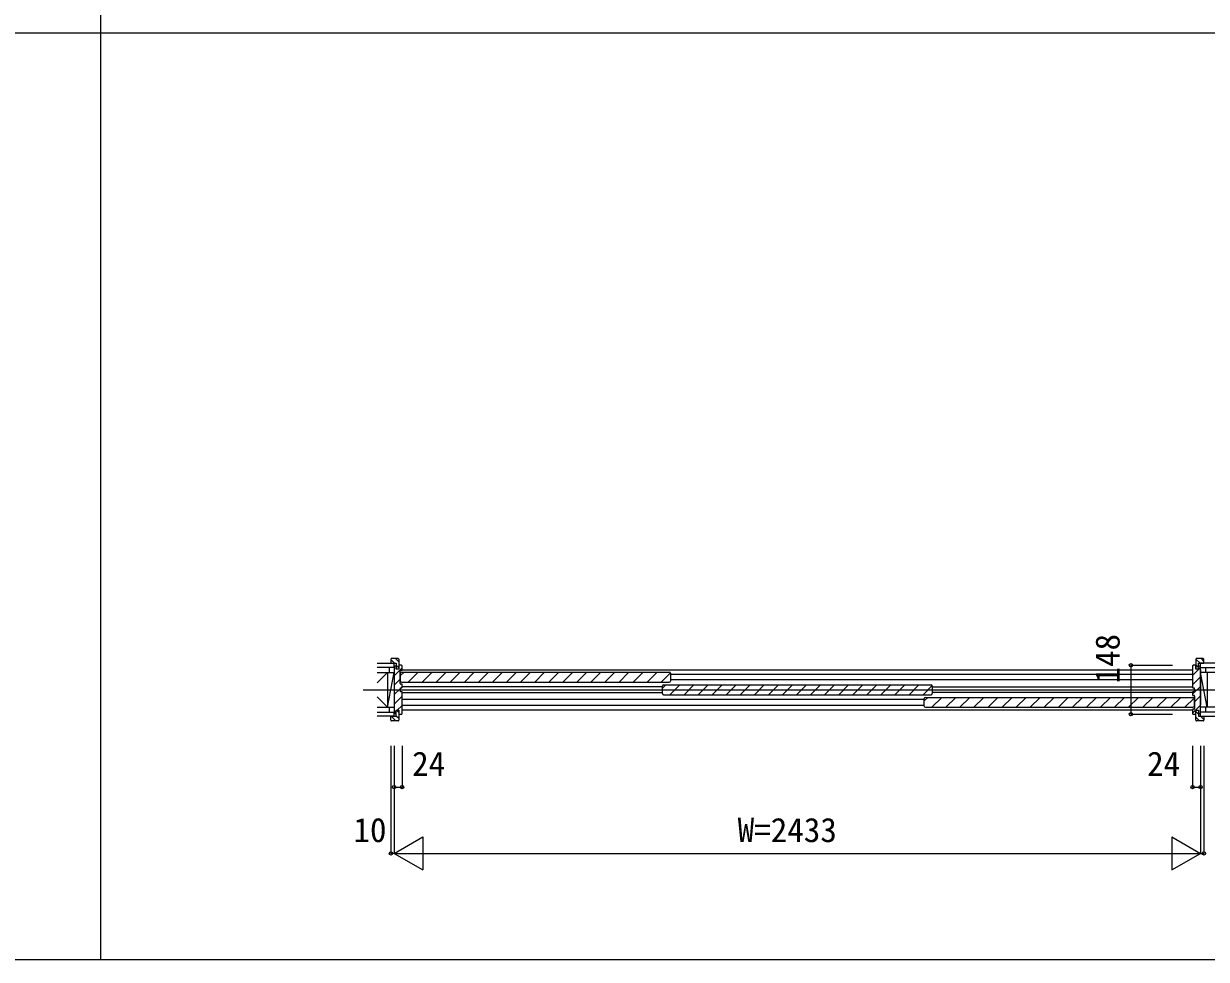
# Model space of a CAD drawing. Units: millimetres, scale not verified. Extents: x -21025 to 7656, y -14850 to 5150.
# Drawn here: x -9858 to -6289, y -14850 to -12025 of the extents above; entities that cross this region are included whole.
import ezdxf
from ezdxf.enums import TextEntityAlignment as Align

# ---------------------------------------------------------------- set-up
doc = ezdxf.new("R2010")
doc.units = ezdxf.units.MM
doc.header["$LTSCALE"] = 50
for name, color, linetype, lineweight in [('0-1_YKK_F1', 7, 'Continuous', 9), ('0-4_YKK_N1', 2, 'Continuous', 9), ('0-5_YKK_B1', 4, 'Continuous', 9), ('0-7_YKK_Z1', 7, 'Continuous', 9)]:
    doc.layers.add(name, color=color, linetype=linetype, lineweight=lineweight)
doc.styles.add('ＭＳ ゴシック', font='')
doc.styles.get('ＭＳ ゴシック').set_extended_font_data('MS Gothic')

msp = doc.modelspace()

# ---------------------------------------------------------------- linework, layer by layer
at = {"layer": '0-1_YKK_F1'}
for p, q in [((-9625, -14850), (-9625, 4650)), ((-21025, -12052.5), (7475, -12052.5)), ((-21025, -14850), (7656.02, -14850))]:
    msp.add_line(p, q, dxfattribs=at)
at = {"layer": '0-4_YKK_N1'}
for p, q in [((-6516.68, -13962), (-6391.68, -13962)), ((-8749.68, -14205), (-8749.68, -14530)), ((-8739.68, -14205), (-8739.68, -14530)), ((-8715.68, -14205), (-8715.68, -14330)), ((-6330.68, -14205), (-6330.68, -14330)), ((-6306.68, -14205), (-6306.68, -14530)), ((-6296.68, -14205), (-6296.68, -14530)), ((-8739.68, -14330), (-8715.68, -14330)), ((-6330.68, -14330), (-6306.68, -14330)), ((-6393.29, -14480), (-6306.68, -14530)), ((-6393.29, -14480), (-6393.29, -14580)), ((-8739.68, -14530), (-8749.68, -14530)), ((-8739.68, -14530), (-6306.68, -14530)), ((-8739.68, -14530), (-8653.08, -14580)), ((-6393.29, -14580), (-6306.68, -14530)), ((-6306.68, -14530), (-6296.68, -14530))]:
    msp.add_line(p, q, dxfattribs=at)
for points in [[(-6516.68, -13962), (-6516.68, -14110), (-6391.68, -14110)], [(-8739.68, -14530), (-8653.08, -14480), (-8653.08, -14580)]]:
    msp.add_lwpolyline(points, dxfattribs=at)
for centre in [(-6516.68, -13962), (-6516.68, -14110), (-8739.68, -14330), (-8715.68, -14330), (-6330.68, -14330), (-6306.68, -14330), (-8749.68, -14530), (-6296.68, -14530)]:
    msp.add_circle(centre, 5, dxfattribs=at)
at = {"layer": '0-5_YKK_B1'}
for p, q in [((-8749.68, -13944), (-8749.68, -13956)), ((-8749.68, -13945.06), (-8738.75, -13956)), ((-8727.68, -13942), (-8747.68, -13942)), ((-8735.78, -13942), (-8725.68, -13952.09)), ((-8725.68, -13944), (-8725.68, -13974)), ((-6320.68, -13944), (-6320.68, -13974)), ((-6320.64, -13943.6), (-6308.25, -13956)), ((-6298.68, -13942), (-6318.68, -13942)), ((-6305.28, -13942), (-6296.68, -13950.59)), ((-6296.68, -13956), (-6296.68, -13944)), ((-8749.68, -13956), (-8733.18, -13956)), ((-8739.68, -13966.02), (-8738.16, -13964.5)), ((-8734.38, -13964.5), (-8739.68, -13964.5)), ((-8739.68, -13964.5), (-8739.68, -14107.5)), ((-8739.68, -13994.3), (-8715.68, -13970.3)), ((-8733.38, -13965.5), (-8734.38, -13964.5)), ((-8733.38, -13974), (-8733.38, -13965.5)), ((-8725.68, -13974), (-8733.38, -13974)), ((-8733.18, -13956), (-8733.18, -13974)), ((-8733.18, -13961.56), (-8725.68, -13969.06)), ((-8725.68, -13962), (-8725.68, -13969)), ((-8717.68, -13962), (-8725.68, -13962)), ((-8725.68, -13969), (-8725.68, -13974)), ((-8721.68, -14017), (-8721.68, -13979)), ((-8720.18, -13993.23), (-8709.96, -13983)), ((-8720.18, -14009.7), (-8720.18, -13986.3)), ((-8719.68, -13977), (-8716.68, -13977)), ((-8716.88, -13983), (-7909.48, -13983)), ((-8715.68, -13976), (-8715.68, -13964)), ((-8715.68, -13975.5), (-6330.68, -13975.5)), ((-8697.53, -14013), (-8667.53, -13983)), ((-8655.1, -14013), (-8625.1, -13983)), ((-8612.68, -14013), (-8582.68, -13983)), ((-8570.25, -14013), (-8540.25, -13983)), ((-8527.82, -14013), (-8497.82, -13983)), ((-8485.4, -14013), (-8455.4, -13983)), ((-8442.97, -14013), (-8412.97, -13983)), ((-8400.55, -14013), (-8370.55, -13983)), ((-8358.12, -14013), (-8328.12, -13983)), ((-8315.69, -14013), (-8285.69, -13983)), ((-8273.26, -14013), (-8243.27, -13983)), ((-8230.84, -14013), (-8200.84, -13983)), ((-8188.41, -14013), (-8158.41, -13983)), ((-8145.99, -14013), (-8115.99, -13983)), ((-8103.56, -14013), (-8073.56, -13983)), ((-8061.13, -14013), (-8031.13, -13983)), ((-8018.71, -14013), (-7988.71, -13983)), ((-7976.28, -14013), (-7946.28, -13983)), ((-7933.85, -14013), (-7906.3, -13985.44)), ((-7906.18, -13986.3), (-7906.18, -14009.7)), ((-6330.68, -13964.89), (-6327.79, -13962)), ((-6330.68, -13964), (-6330.68, -14029.5)), ((-6330.68, -13993.17), (-6306.68, -13969.17)), ((-6320.68, -13962), (-6328.68, -13962)), ((-6320.68, -13960.53), (-6313.18, -13968.03)), ((-6320.68, -13969), (-6320.68, -13962)), ((-6320.68, -13974), (-6320.68, -13969)), ((-6312.98, -13974), (-6320.68, -13974)), ((-6313.18, -13956), (-6296.68, -13956)), ((-6313.18, -13974), (-6313.18, -13956)), ((-6311.98, -13964.5), (-6312.98, -13965.5)), ((-6312.98, -13965.5), (-6312.98, -13974)), ((-6306.68, -13964.5), (-6311.98, -13964.5)), ((-6306.68, -14107.5), (-6306.68, -13964.5)), ((-8739.68, -14022.59), (-8721.68, -14004.59)), ((-8716.68, -14019), (-8719.68, -14019)), ((-8716.88, -14013), (-7909.48, -14013)), ((-8715.68, -14029.5), (-8715.68, -14020)), ((-7930.18, -14031.23), (-7919.96, -14021)), ((-7926.88, -14021), (-7119.48, -14021)), ((-7907.53, -14051), (-7877.53, -14021)), ((-7906.18, -13989.5), (-6330.68, -13989.5)), ((-6330.68, -14006.5), (-7906.18, -14006.5)), ((-7865.1, -14051), (-7835.1, -14021)), ((-7822.68, -14051), (-7792.68, -14021)), ((-7780.25, -14051), (-7750.25, -14021)), ((-7737.82, -14051), (-7707.82, -14021)), ((-7695.4, -14051), (-7665.4, -14021)), ((-7652.97, -14051), (-7622.97, -14021)), ((-7610.55, -14051), (-7580.54, -14021)), ((-7568.12, -14051), (-7538.12, -14021)), ((-7525.69, -14051), (-7495.69, -14021)), ((-7483.26, -14051), (-7453.27, -14021)), ((-7440.84, -14051), (-7410.84, -14021)), ((-7398.41, -14051), (-7368.41, -14021)), ((-7355.99, -14051), (-7325.99, -14021)), ((-7313.56, -14051), (-7283.56, -14021)), ((-7271.13, -14051), (-7241.13, -14021)), ((-7228.71, -14051), (-7198.71, -14021)), ((-7186.28, -14051), (-7156.28, -14021)), ((-7143.85, -14051), (-7116.3, -14023.44)), ((-6330.68, -14021.46), (-6306.68, -13997.46)), ((-8739.68, -14050.87), (-8720.68, -14031.87)), ((-8739.68, -14079.15), (-8715.68, -14055.15)), ((-8720.68, -14030), (-8716.18, -14030)), ((-8720.68, -14031), (-8720.68, -14030)), ((-8720.68, -14041), (-8720.68, -14031)), ((-8720.68, -14042), (-8720.68, -14041)), ((-8716.18, -14042), (-8720.68, -14042)), ((-8718.81, -14030), (-8715.68, -14026.87)), ((-8716.18, -14030), (-8715.68, -14029.5)), ((-8715.68, -14042.5), (-8716.18, -14042)), ((-7930.18, -14027.5), (-8715.68, -14027.5)), ((-8715.68, -14108), (-8715.68, -14042.5)), ((-8715.68, -14044.5), (-7930.06, -14044.5)), ((-7930.18, -14047.7), (-7930.18, -14024.3)), ((-7926.88, -14051), (-7119.48, -14051)), ((-7140.18, -14069.23), (-7129.96, -14059)), ((-7136.88, -14059), (-6329.48, -14059)), ((-7117.53, -14089), (-7087.53, -14059)), ((-7116.18, -14024.3), (-7116.18, -14047.7)), ((-7116.18, -14027.5), (-6330.68, -14027.5)), ((-6330.68, -14044.5), (-7116.18, -14044.5)), ((-7075.1, -14089), (-7045.1, -14059)), ((-7032.68, -14089), (-7002.68, -14059)), ((-6990.25, -14089), (-6960.25, -14059)), ((-6947.82, -14089), (-6917.82, -14059)), ((-6905.4, -14089), (-6875.4, -14059)), ((-6862.97, -14089), (-6832.97, -14059)), ((-6820.55, -14089), (-6790.54, -14059)), ((-6778.12, -14089), (-6748.12, -14059)), ((-6735.69, -14089), (-6705.69, -14059)), ((-6693.27, -14089), (-6663.26, -14059)), ((-6650.84, -14089), (-6620.84, -14059)), ((-6608.41, -14089), (-6578.41, -14059)), ((-6565.99, -14089), (-6535.99, -14059)), ((-6523.56, -14089), (-6493.56, -14059)), ((-6481.13, -14089), (-6451.13, -14059)), ((-6438.71, -14089), (-6408.71, -14059)), ((-6396.28, -14089), (-6366.28, -14059)), ((-6330.68, -14049.74), (-6306.68, -14025.74)), ((-6330.68, -14029.5), (-6330.18, -14030)), ((-6330.18, -14042), (-6330.68, -14042.5)), ((-6330.68, -14042.5), (-6330.68, -14052)), ((-6330.18, -14030), (-6325.68, -14030)), ((-6325.68, -14042), (-6330.18, -14042)), ((-6329.68, -14053), (-6326.68, -14053)), ((-6325.68, -14030), (-6325.68, -14031)), ((-6325.68, -14031), (-6325.68, -14041)), ((-6325.68, -14041), (-6325.68, -14042)), ((-6324.68, -14072.03), (-6306.68, -14054.03)), ((-6324.68, -14055), (-6324.68, -14093)), ((-8730.24, -14098), (-8715.68, -14083.44)), ((-7140.18, -14065.5), (-8715.68, -14065.5)), ((-8715.68, -14082.5), (-7140.18, -14082.5)), ((-7140.18, -14085.7), (-7140.18, -14062.3)), ((-7136.88, -14089), (-6329.48, -14089)), ((-6353.85, -14089), (-6326.3, -14061.44)), ((-6330.68, -14106.31), (-6306.68, -14082.31)), ((-6326.68, -14095), (-6329.68, -14095)), ((-6326.18, -14062.3), (-6326.18, -14085.7)), ((-8749.68, -14116), (-8733.18, -14116)), ((-8749.68, -14128), (-8749.68, -14116)), ((-8748.45, -14116), (-8734.45, -14130)), ((-8727.68, -14130), (-8747.68, -14130)), ((-8739.68, -14107.44), (-8733.38, -14101.14)), ((-8739.68, -14107.5), (-8734.38, -14107.5)), ((-8734.38, -14107.5), (-8733.38, -14106.5)), ((-8733.38, -14098), (-8725.68, -14098)), ((-8733.38, -14106.5), (-8733.38, -14098)), ((-8733.18, -14116), (-8733.18, -14098)), ((-8733.18, -14114.3), (-8725.68, -14121.8)), ((-8732.51, -14098), (-8725.68, -14104.83)), ((-8725.68, -14098), (-8725.68, -14128)), ((-8725.68, -14098), (-8725.68, -14103)), ((-8725.68, -14103), (-8725.68, -14110)), ((-8725.68, -14110), (-8717.68, -14110)), ((-8715.68, -14096.5), (-6330.68, -14096.5)), ((-6330.68, -14096), (-6330.68, -14108)), ((-6328.68, -14110), (-6320.68, -14110)), ((-6320.68, -14128), (-6320.68, -14098)), ((-6320.68, -14098), (-6312.98, -14098)), ((-6320.68, -14103), (-6320.68, -14098)), ((-6320.68, -14101.96), (-6313.18, -14109.46)), ((-6320.68, -14110), (-6320.68, -14103)), ((-6320.68, -14118.93), (-6309.61, -14130)), ((-6298.68, -14130), (-6318.68, -14130)), ((-6313.33, -14098), (-6313.18, -14098.14)), ((-6313.18, -14098), (-6313.18, -14116)), ((-6313.18, -14116), (-6296.68, -14116)), ((-6312.98, -14098), (-6312.98, -14106.5)), ((-6312.98, -14106.5), (-6311.98, -14107.5)), ((-6311.98, -14107.5), (-6306.68, -14107.5)), ((-6306.64, -14116), (-6296.68, -14125.96)), ((-6296.68, -14116), (-6296.68, -14128))]:
    msp.add_line(p, q, dxfattribs=at)
for centre, radius, start, end in [((-8747.68, -13944), 2, 89.99997, 180.00002), ((-8727.68, -13944), 2, 0, 89.99997), ((-6318.68, -13944), 2, 89.99997, 180.00002), ((-6298.68, -13944), 2, 0, 89.99997), ((-8719.68, -13979), 2, 90, 179.99998), ((-8716.88, -13986.3), 3.3, 90, 180), ((-8717.68, -13964), 2, 0, 89.99998), ((-8716.68, -13976), 1, 270, 359.99998), ((-7909.48, -13986.3), 3.3, 0, 90), ((-6328.68, -13964), 2, 90, 179.99998), ((-8719.68, -14017), 2, 180, 269.99998), ((-8716.88, -14009.7), 3.3, 180, 270), ((-8716.68, -14020), 1, 0, 89.99998), ((-7926.88, -14024.3), 3.3, 90, 180), ((-7909.48, -14009.7), 3.3, 270, 0), ((-7119.48, -14024.3), 3.3, 0, 90), ((-7926.88, -14047.7), 3.3, 180, 270), ((-7136.88, -14062.3), 3.3, 90, 180), ((-7119.48, -14047.7), 3.3, 270, 0), ((-6329.68, -14052), 1, 180, 269.99998), ((-6329.48, -14062.3), 3.3, 0, 90), ((-6326.68, -14055), 2, 0, 89.99998), ((-7136.88, -14085.7), 3.3, 180, 270), ((-6329.68, -14096), 1, 90, 179.99998), ((-6329.48, -14085.7), 3.3, 270, 0), ((-6326.68, -14093), 2, 270, 359.99998), ((-8747.68, -14128), 2, 180.00002, 270), ((-8727.68, -14128), 2, 270, 0), ((-8717.68, -14108), 2, 270, 359.99998), ((-6328.68, -14108), 2, 180, 269.99998), ((-6318.68, -14128), 2, 180.00002, 270), ((-6298.68, -14128), 2, 270, 0)]:
    msp.add_arc(centre, radius, start, end, dxfattribs=at)
at = {"layer": '0-7_YKK_Z1'}
for p, q in [((-8791.18, -13956), (-8739.68, -13956)), ((-8739.68, -13968.5), (-8791.18, -13968.5)), ((-8791.18, -14015), (-8759.68, -13983.5)), ((-8791.18, -13983.5), (-8739.68, -13983.5)), ((-8754.68, -13968.5), (-8754.68, -13983.5)), ((-8739.68, -13968.5), (-8739.68, -13956)), ((-8739.68, -13983.5), (-8739.68, -14088.5)), ((-6306.68, -13968.5), (-6306.68, -13956)), ((-6247.22, -13956), (-6306.68, -13956)), ((-6306.68, -13968.5), (-6247.22, -13968.5)), ((-6306.68, -13976.18), (-6306.68, -14081.18)), ((-6247.22, -13983.5), (-6306.68, -13983.5)), ((-6291.68, -13968.5), (-6291.68, -13983.5)), ((-8833.39, -14036), (-6255.84, -14036)), ((-8791.18, -14057), (-8759.68, -14088.5)), ((-8791.18, -14088.5), (-8739.68, -14088.5)), ((-8754.68, -14088.5), (-8754.68, -14103.5)), ((-6247.22, -14088.5), (-6306.68, -14088.5)), ((-6291.68, -14088.5), (-6291.68, -14103.5)), ((-8791.18, -14103.5), (-8739.68, -14103.5)), ((-8739.68, -14116), (-8791.18, -14116)), ((-8739.68, -14116), (-8739.68, -14103.5)), ((-6306.68, -14116), (-6306.68, -14103.5)), ((-6247.22, -14103.5), (-6306.68, -14103.5)), ((-6306.68, -14116), (-6247.22, -14116))]:
    msp.add_line(p, q, dxfattribs=at)
for points in [[(-8759.68, -13983.5), (-8759.68, -14088.5), (-8739.68, -13983.5)], [(-6286.68, -13983.5), (-6286.68, -14088.5), (-6306.68, -13983.5)]]:
    msp.add_lwpolyline(points, dxfattribs=at)

# ---------------------------------------------------------------- texts
at = {"layer": '0-4_YKK_N1', "color": 4, "style": 'ＭＳ ゴシック'}
msp.add_text('148', height=73.31, rotation=90, dxfattribs=at).set_placement((-6528.68, -14017.16), align=Align.BOTTOM_LEFT)
for s, p in [('24', (-8685.44, -14318)), ('24', (-6467.97, -14318)), ('10', (-8862.46, -14518)), ('W=2433', (-7703.18, -14518))]:
    msp.add_text(s, height=73.31, dxfattribs=at).set_placement(p, align=Align.BOTTOM_LEFT)

doc.saveas('drawing.dxf')
